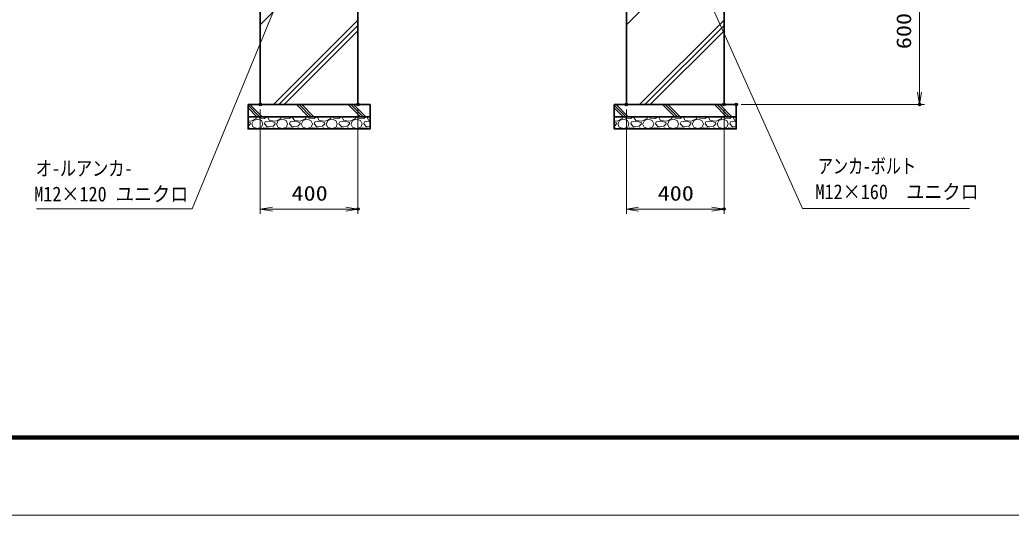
# Model space of a CAD drawing. Units: millimetres at full size. Extents: x -5940 to 5940, y -4200 to 4200.
# Drawn here: x -3709 to 353, y -4200 to -2170 of the extents above; entities that cross this region are included whole.
import ezdxf
from ezdxf.enums import TextEntityAlignment as Align

# ---------------------------------------------------------------- set-up
doc = ezdxf.new("R2010")
doc.units = ezdxf.units.MM
doc.header["$LTSCALE"] = 20
doc.header["$PDMODE"] = 32
doc.header["$PDSIZE"] = 10
for name, color, linetype, lineweight in [('0-0_D-TTL', 7, 'Continuous', 18), ('0-3_外形線', 7, 'Continuous', 35), ('0-4_寸法線', 4, 'Continuous', 18), ('0-5_0', 7, 'Continuous', 18), ('1-0_ハッチング', 253, 'Continuous', 13)]:
    doc.layers.add(name, color=color, linetype=linetype, lineweight=lineweight)
doc.layers.add('0-6_Defpoints', color=7, linetype='Continuous')
doc.styles.add('ＭＳ ゴシック', font='')
doc.styles.get('ＭＳ ゴシック').set_extended_font_data('MS Gothic')

# ---------------------------------------------------------------- blocks, each defined once
blk = doc.blocks.new('S34')
at = {"layer": '0-4_寸法線'}
for points in [[(-14397327.7, 54417615.6), (-14384565.1, 54417615.6), (-14376639.2, 54436941.1), (-14376259.8, 54437866.3)], [(-14376485, 54436877.9), (-14376259.8, 54437866.3), (-14376793.4, 54437004.4)]]:
    blk.add_lwpolyline(points, dxfattribs=at)
at = {"layer": '0-4_寸法線', "color": 254, "style": 'ＭＳ ゴシック'}
for s, width, p in [('オ-ルアンカ-', 0.8, (-14397396.8, 54419955)), ('M12×120 ユニクロ', 0.9, (-14397519.7, 54417855))]:
    blk.add_text(s, height=1212, dxfattribs=dict(at, width=width)).set_placement(p, align=Align.BOTTOM_LEFT)
blk = doc.blocks.new('_Open')
at = {"layer": '0-5_0'}
blk.add_line((-20, 3.333), (0, 0), dxfattribs=at)
blk.add_lwpolyline([(-20, -3.333), (0, 0), (-20, 0)], dxfattribs=at)
blk = doc.blocks.new('S44')
at = {"layer": '0-4_寸法線'}
for points in [[(-14320890.9, 54417641.3), (-14334573.3, 54417641.3), (-14342935.2, 54436315.5), (-14343343.8, 54437228.2)], [(-14342783, 54436383.7), (-14343343.8, 54437228.2), (-14343087.3, 54436247.4)]]:
    blk.add_lwpolyline(points, dxfattribs=at)
at = {"layer": '0-4_寸法線', "color": 254, "style": 'ＭＳ ゴシック'}
for s, width, p in [('アンカ-ボルト', 0.75, (-14333313.3, 54420138.1)), ('M12×160\u3000ユニクロ', 0.9, (-14333505.3, 54418038.1))]:
    blk.add_text(s, height=1212, dxfattribs=dict(at, width=width)).set_placement(p, align=Align.BOTTOM_LEFT)

msp = doc.modelspace()

# ---------------------------------------------------------------- linework, layer by layer
at = {"layer": '0-0_D-TTL'}
for points in [[(-5940, -4200), (5940, -4200), (5940, 4200), (-5940, 4200)], [(-5558.14, 3889.71), (5558.14, 3889.71), (5558.14, -3888.86), (-5558.14, -3888.86)], [(-5554.61, 3886.18), (5554.61, 3886.18), (5554.61, -3885.32), (-5554.61, -3885.32)], [(-5551.07, 3882.64), (5551.07, 3882.64), (5551.07, -3881.79), (-5551.07, -3881.79)], [(-5547.54, 3879.11), (5547.54, 3879.11), (5547.54, -3878.25), (-5547.54, -3878.25)], [(-5544, 3875.57), (5544, 3875.57), (5544, -3874.71), (-5544, -3874.71)]]:
    msp.add_lwpolyline(points, close=True, dxfattribs=at)
at = {"layer": '0-3_外形線'}
for points in [[(-2723.52, -1917.03), (-2323.52, -1917.03), (-2323.52, -2517.03), (-2723.52, -2517.03)], [(-1223.52, -1917.03), (-823.52, -1917.03), (-823.52, -2517.03), (-1223.52, -2517.03)], [(-2773.52, -2517.03), (-2273.52, -2517.03), (-2273.52, -2567.03), (-2773.52, -2567.03)], [(-1273.52, -2517.03), (-773.52, -2517.03), (-773.52, -2567.03), (-1273.52, -2567.03)], [(-2273.52, -2567.03), (-2773.52, -2567.03), (-2773.52, -2617.03), (-2273.52, -2617.03)], [(-773.52, -2567.03), (-1273.52, -2567.03), (-1273.52, -2617.03), (-773.52, -2617.03)]]:
    msp.add_lwpolyline(points, close=True, dxfattribs=at)
at = {"layer": '0-4_寸法線'}
for p, q in [((-22.43, -1917.03), (-22.43, -2517.03)), ((-753.52, -2517.03), (-2.43, -2517.03)), ((-2723.52, -2537.03), (-2723.52, -2965.63)), ((-2323.52, -2537.03), (-2323.52, -2965.63)), ((-1223.52, -2537.03), (-1223.52, -2965.63)), ((-823.52, -2537.03), (-823.52, -2965.63)), ((-2723.52, -2945.63), (-2323.52, -2945.63)), ((-1223.52, -2945.63), (-823.52, -2945.63))]:
    msp.add_line(p, q, dxfattribs=at)
at = {"layer": '0-6_Defpoints'}
for p in [(-2723.52, -2517.03), (-2323.52, -2517.03), (-1223.52, -2517.03), (-823.52, -2517.03), (-773.52, -2517.03), (-22.43, -2517.03), (-2323.52, -2945.63), (-823.52, -2945.63)]:
    msp.add_point(p, dxfattribs=at)
at = {"layer": '1-0_ハッチング'}
for p, q in [((-2723.52, -2190.51), (-2450.05, -1917.03)), ((-1223.52, -2190.51), (-950.05, -1917.03)), ((-2669.28, -2517.03), (-2323.52, -2171.27)), ((-2647.53, -2517.03), (-2323.52, -2193.02)), ((-1169.28, -2517.03), (-823.52, -2171.27)), ((-1147.53, -2517.03), (-823.52, -2193.02)), ((-2625.78, -2517.03), (-2323.52, -2214.77)), ((-1125.78, -2517.03), (-823.52, -2214.77)), ((-2715.7, -2567.03), (-2765.7, -2517.03)), ((-2525.32, -2567.03), (-2575.32, -2517.03)), ((-2514.44, -2567.03), (-2564.44, -2517.03)), ((-2503.57, -2567.03), (-2553.57, -2517.03)), ((-2313.19, -2567.03), (-2363.19, -2517.03)), ((-2302.31, -2567.03), (-2352.31, -2517.03)), ((-2291.44, -2567.03), (-2341.44, -2517.03)), ((-1215.7, -2567.03), (-1265.7, -2517.03)), ((-1025.32, -2567.03), (-1075.32, -2517.03)), ((-1014.44, -2567.03), (-1064.44, -2517.03)), ((-1003.57, -2567.03), (-1053.57, -2517.03)), ((-813.19, -2567.03), (-863.19, -2517.03)), ((-802.31, -2567.03), (-852.31, -2517.03)), ((-791.44, -2567.03), (-841.44, -2517.03)), ((-2726.58, -2567.03), (-2773.52, -2520.08)), ((-2737.45, -2567.03), (-2773.52, -2530.96)), ((-1226.58, -2567.03), (-1273.52, -2520.08)), ((-1237.45, -2567.03), (-1273.52, -2530.96)), ((-2761.79, -2584.97), (-2773.52, -2584.03)), ((-2764.84, -2591.06), (-2773.52, -2588.89)), ((-2763.82, -2596.14), (-2772.96, -2606.3)), ((-2763.82, -2596.14), (-2764.84, -2591.06)), ((-2740.45, -2573.79), (-2761.79, -2584.97)), ((-2758.74, -2596.14), (-2752.64, -2610.37)), ((-2757.72, -2596.14), (-2751.63, -2581.92)), ((-2751.63, -2581.92), (-2735.37, -2576.84)), ((-2738.52, -2567.03), (-2740.45, -2573.79)), ((-2735.37, -2576.84), (-2719.12, -2582.94)), ((-2729.66, -2567.03), (-2727.24, -2572.78)), ((-2727.24, -2572.78), (-2705.91, -2573.79)), ((-2719.12, -2582.94), (-2713.02, -2596.14)), ((-2718.1, -2610.37), (-2713.02, -2596.14)), ((-2705.91, -2573.79), (-2697.16, -2567.03)), ((-2705.91, -2596.14), (-2702.86, -2588.02)), ((-2694.73, -2608.34), (-2705.91, -2596.14)), ((-2683.56, -2585.98), (-2702.86, -2588.02)), ((-2692.7, -2570.74), (-2689.36, -2567.03)), ((-2685.59, -2582.94), (-2692.7, -2570.74)), ((-2660.19, -2584.97), (-2685.59, -2582.94)), ((-2663.24, -2591.06), (-2683.56, -2585.98)), ((-2662.22, -2596.14), (-2671.36, -2606.3)), ((-2662.22, -2596.14), (-2663.24, -2591.06)), ((-2638.85, -2573.79), (-2660.19, -2584.97)), ((-2657.14, -2596.14), (-2651.04, -2610.37)), ((-2656.12, -2596.14), (-2650.03, -2581.92)), ((-2650.03, -2581.92), (-2633.77, -2576.84)), ((-2636.92, -2567.03), (-2638.85, -2573.79)), ((-2633.77, -2576.84), (-2617.52, -2582.94)), ((-2628.06, -2567.03), (-2625.64, -2572.78)), ((-2625.64, -2572.78), (-2604.31, -2573.79)), ((-2617.52, -2582.94), (-2611.42, -2596.14)), ((-2616.5, -2610.37), (-2611.42, -2596.14)), ((-2604.31, -2573.79), (-2595.56, -2567.03)), ((-2604.31, -2596.14), (-2601.26, -2588.02)), ((-2593.13, -2608.34), (-2604.31, -2596.14)), ((-2581.96, -2585.98), (-2601.26, -2588.02)), ((-2591.1, -2570.74), (-2587.76, -2567.03)), ((-2583.99, -2582.94), (-2591.1, -2570.74)), ((-2558.59, -2584.97), (-2583.99, -2582.94)), ((-2561.64, -2591.06), (-2581.96, -2585.98)), ((-2560.62, -2596.14), (-2569.76, -2606.3)), ((-2560.62, -2596.14), (-2561.64, -2591.06)), ((-2537.25, -2573.79), (-2558.59, -2584.97)), ((-2555.54, -2596.14), (-2549.44, -2610.37)), ((-2554.52, -2596.14), (-2548.43, -2581.92)), ((-2548.43, -2581.92), (-2532.17, -2576.84)), ((-2535.32, -2567.03), (-2537.25, -2573.79)), ((-2532.17, -2576.84), (-2515.92, -2582.94)), ((-2526.46, -2567.03), (-2524.04, -2572.78)), ((-2524.04, -2572.78), (-2502.71, -2573.79)), ((-2515.92, -2582.94), (-2509.82, -2596.14)), ((-2514.9, -2610.37), (-2509.82, -2596.14)), ((-2502.71, -2573.79), (-2493.96, -2567.03)), ((-2502.71, -2596.14), (-2499.66, -2588.02)), ((-2491.53, -2608.34), (-2502.71, -2596.14)), ((-2480.36, -2585.98), (-2499.66, -2588.02)), ((-2489.5, -2570.74), (-2486.16, -2567.03)), ((-2482.39, -2582.94), (-2489.5, -2570.74)), ((-2456.99, -2584.97), (-2482.39, -2582.94)), ((-2460.04, -2591.06), (-2480.36, -2585.98)), ((-2459.02, -2596.14), (-2468.16, -2606.3)), ((-2459.02, -2596.14), (-2460.04, -2591.06)), ((-2435.65, -2573.79), (-2456.99, -2584.97)), ((-2453.94, -2596.14), (-2447.84, -2610.37)), ((-2452.92, -2596.14), (-2446.83, -2581.92)), ((-2446.83, -2581.92), (-2430.57, -2576.84)), ((-2433.72, -2567.03), (-2435.65, -2573.79)), ((-2430.57, -2576.84), (-2414.32, -2582.94)), ((-2424.86, -2567.03), (-2422.44, -2572.78)), ((-2422.44, -2572.78), (-2401.11, -2573.79)), ((-2414.32, -2582.94), (-2408.22, -2596.14)), ((-2413.3, -2610.37), (-2408.22, -2596.14)), ((-2401.11, -2573.79), (-2392.36, -2567.03)), ((-2401.11, -2596.14), (-2398.06, -2588.02)), ((-2389.93, -2608.34), (-2401.11, -2596.14)), ((-2378.76, -2585.98), (-2398.06, -2588.02)), ((-2387.9, -2570.74), (-2384.56, -2567.03)), ((-2380.79, -2582.94), (-2387.9, -2570.74)), ((-2355.39, -2584.97), (-2380.79, -2582.94)), ((-2358.44, -2591.06), (-2378.76, -2585.98)), ((-2357.42, -2596.14), (-2366.56, -2606.3)), ((-2357.42, -2596.14), (-2358.44, -2591.06)), ((-2334.05, -2573.79), (-2355.39, -2584.97)), ((-2352.34, -2596.14), (-2346.24, -2610.37)), ((-2351.32, -2596.14), (-2345.23, -2581.92)), ((-2345.23, -2581.92), (-2328.97, -2576.84)), ((-2332.12, -2567.03), (-2334.05, -2573.79)), ((-2328.97, -2576.84), (-2312.72, -2582.94)), ((-2323.26, -2567.03), (-2320.84, -2572.78)), ((-2320.84, -2572.78), (-2299.51, -2573.79)), ((-2312.72, -2582.94), (-2306.62, -2596.14)), ((-2311.7, -2610.37), (-2306.62, -2596.14)), ((-2299.51, -2573.79), (-2290.76, -2567.03)), ((-2299.51, -2596.14), (-2296.46, -2588.02)), ((-2288.33, -2608.34), (-2299.51, -2596.14)), ((-2277.16, -2585.98), (-2296.46, -2588.02)), ((-2286.3, -2570.74), (-2282.96, -2567.03)), ((-2279.19, -2582.94), (-2286.3, -2570.74)), ((-2273.52, -2583.39), (-2279.19, -2582.94)), ((-2273.52, -2586.89), (-2277.16, -2585.98)), ((-1261.79, -2584.97), (-1273.52, -2584.03)), ((-1264.84, -2591.06), (-1273.52, -2588.89)), ((-1263.82, -2596.14), (-1272.96, -2606.3)), ((-1263.82, -2596.14), (-1264.84, -2591.06)), ((-1240.45, -2573.79), (-1261.79, -2584.97)), ((-1258.74, -2596.14), (-1252.64, -2610.37)), ((-1257.72, -2596.14), (-1251.63, -2581.92)), ((-1251.63, -2581.92), (-1235.37, -2576.84)), ((-1238.52, -2567.03), (-1240.45, -2573.79)), ((-1235.37, -2576.84), (-1219.12, -2582.94)), ((-1229.66, -2567.03), (-1227.24, -2572.78)), ((-1227.24, -2572.78), (-1205.91, -2573.79)), ((-1219.12, -2582.94), (-1213.02, -2596.14)), ((-1218.1, -2610.37), (-1213.02, -2596.14)), ((-1205.91, -2573.79), (-1197.16, -2567.03)), ((-1205.91, -2596.14), (-1202.86, -2588.02)), ((-1194.73, -2608.34), (-1205.91, -2596.14)), ((-1183.56, -2585.98), (-1202.86, -2588.02)), ((-1192.7, -2570.74), (-1189.36, -2567.03)), ((-1185.59, -2582.94), (-1192.7, -2570.74)), ((-1160.19, -2584.97), (-1185.59, -2582.94)), ((-1163.24, -2591.06), (-1183.56, -2585.98)), ((-1162.22, -2596.14), (-1171.36, -2606.3)), ((-1162.22, -2596.14), (-1163.24, -2591.06)), ((-1138.85, -2573.79), (-1160.19, -2584.97)), ((-1157.14, -2596.14), (-1151.04, -2610.37)), ((-1156.12, -2596.14), (-1150.03, -2581.92)), ((-1150.03, -2581.92), (-1133.77, -2576.84)), ((-1136.92, -2567.03), (-1138.85, -2573.79)), ((-1133.77, -2576.84), (-1117.52, -2582.94)), ((-1128.06, -2567.03), (-1125.64, -2572.78)), ((-1125.64, -2572.78), (-1104.31, -2573.79)), ((-1117.52, -2582.94), (-1111.42, -2596.14)), ((-1116.5, -2610.37), (-1111.42, -2596.14)), ((-1104.31, -2573.79), (-1095.56, -2567.03)), ((-1104.31, -2596.14), (-1101.26, -2588.02)), ((-1093.13, -2608.34), (-1104.31, -2596.14)), ((-1081.96, -2585.98), (-1101.26, -2588.02)), ((-1091.1, -2570.74), (-1087.76, -2567.03)), ((-1083.99, -2582.94), (-1091.1, -2570.74)), ((-1058.59, -2584.97), (-1083.99, -2582.94)), ((-1061.64, -2591.06), (-1081.96, -2585.98)), ((-1060.62, -2596.14), (-1069.76, -2606.3)), ((-1060.62, -2596.14), (-1061.64, -2591.06)), ((-1037.25, -2573.79), (-1058.59, -2584.97)), ((-1055.54, -2596.14), (-1049.44, -2610.37)), ((-1054.52, -2596.14), (-1048.43, -2581.92)), ((-1048.43, -2581.92), (-1032.17, -2576.84)), ((-1035.32, -2567.03), (-1037.25, -2573.79)), ((-1032.17, -2576.84), (-1015.92, -2582.94)), ((-1026.46, -2567.03), (-1024.04, -2572.78)), ((-1024.04, -2572.78), (-1002.71, -2573.79)), ((-1015.92, -2582.94), (-1009.82, -2596.14)), ((-1014.9, -2610.37), (-1009.82, -2596.14)), ((-1002.71, -2573.79), (-993.96, -2567.03)), ((-1002.71, -2596.14), (-999.66, -2588.02)), ((-991.53, -2608.34), (-1002.71, -2596.14)), ((-980.36, -2585.98), (-999.66, -2588.02)), ((-989.5, -2570.74), (-986.16, -2567.03)), ((-982.39, -2582.94), (-989.5, -2570.74)), ((-956.99, -2584.97), (-982.39, -2582.94)), ((-960.04, -2591.06), (-980.36, -2585.98)), ((-959.02, -2596.14), (-968.16, -2606.3)), ((-959.02, -2596.14), (-960.04, -2591.06)), ((-935.65, -2573.79), (-956.99, -2584.97)), ((-953.94, -2596.14), (-947.84, -2610.37)), ((-952.92, -2596.14), (-946.83, -2581.92)), ((-946.83, -2581.92), (-930.57, -2576.84)), ((-933.72, -2567.03), (-935.65, -2573.79)), ((-930.57, -2576.84), (-914.32, -2582.94)), ((-924.86, -2567.03), (-922.44, -2572.78)), ((-922.44, -2572.78), (-901.11, -2573.79)), ((-914.32, -2582.94), (-908.22, -2596.14)), ((-913.3, -2610.37), (-908.22, -2596.14)), ((-901.11, -2573.79), (-892.36, -2567.03)), ((-901.11, -2596.14), (-898.06, -2588.02)), ((-889.93, -2608.34), (-901.11, -2596.14)), ((-878.76, -2585.98), (-898.06, -2588.02)), ((-887.9, -2570.74), (-884.56, -2567.03)), ((-880.79, -2582.94), (-887.9, -2570.74)), ((-855.39, -2584.97), (-880.79, -2582.94)), ((-858.44, -2591.06), (-878.76, -2585.98)), ((-857.42, -2596.14), (-866.56, -2606.3)), ((-857.42, -2596.14), (-858.44, -2591.06)), ((-834.05, -2573.79), (-855.39, -2584.97)), ((-852.34, -2596.14), (-846.24, -2610.37)), ((-851.32, -2596.14), (-845.23, -2581.92)), ((-845.23, -2581.92), (-828.97, -2576.84)), ((-832.12, -2567.03), (-834.05, -2573.79)), ((-828.97, -2576.84), (-812.72, -2582.94)), ((-823.26, -2567.03), (-820.84, -2572.78)), ((-820.84, -2572.78), (-799.51, -2573.79)), ((-812.72, -2582.94), (-806.62, -2596.14)), ((-811.7, -2610.37), (-806.62, -2596.14)), ((-799.51, -2573.79), (-790.76, -2567.03)), ((-799.51, -2596.14), (-796.46, -2588.02)), ((-788.33, -2608.34), (-799.51, -2596.14)), ((-777.16, -2585.98), (-796.46, -2588.02)), ((-786.3, -2570.74), (-782.96, -2567.03)), ((-779.19, -2582.94), (-786.3, -2570.74)), ((-773.52, -2583.39), (-779.19, -2582.94)), ((-773.52, -2586.89), (-777.16, -2585.98)), ((-2772.96, -2606.3), (-2773.52, -2606.35)), ((-2770.93, -2612.4), (-2773.52, -2613.51)), ((-2758.74, -2616.46), (-2770.93, -2612.4)), ((-2759.68, -2617.03), (-2758.74, -2616.46)), ((-2752.64, -2610.37), (-2735.37, -2615.45)), ((-2735.37, -2615.45), (-2718.1, -2610.37)), ((-2710.99, -2612.4), (-2716.06, -2617.03)), ((-2686.6, -2614.43), (-2710.99, -2612.4)), ((-2671.36, -2606.3), (-2694.73, -2608.34)), ((-2685.02, -2617.03), (-2686.6, -2614.43)), ((-2669.33, -2612.4), (-2676.44, -2615.45)), ((-2676.44, -2615.45), (-2675.81, -2617.03)), ((-2657.14, -2616.46), (-2669.33, -2612.4)), ((-2658.08, -2617.03), (-2657.14, -2616.46)), ((-2651.04, -2610.37), (-2633.77, -2615.45)), ((-2633.77, -2615.45), (-2616.5, -2610.37)), ((-2609.39, -2612.4), (-2614.46, -2617.03)), ((-2585, -2614.43), (-2609.39, -2612.4)), ((-2569.76, -2606.3), (-2593.13, -2608.34)), ((-2583.42, -2617.03), (-2585, -2614.43)), ((-2567.73, -2612.4), (-2574.84, -2615.45)), ((-2574.84, -2615.45), (-2574.21, -2617.03)), ((-2555.54, -2616.46), (-2567.73, -2612.4)), ((-2556.48, -2617.03), (-2555.54, -2616.46)), ((-2549.44, -2610.37), (-2532.17, -2615.45)), ((-2532.17, -2615.45), (-2514.9, -2610.37)), ((-2507.79, -2612.4), (-2512.86, -2617.03)), ((-2483.4, -2614.43), (-2507.79, -2612.4)), ((-2468.16, -2606.3), (-2491.53, -2608.34)), ((-2481.82, -2617.03), (-2483.4, -2614.43)), ((-2466.13, -2612.4), (-2473.24, -2615.45)), ((-2473.24, -2615.45), (-2472.61, -2617.03)), ((-2453.94, -2616.46), (-2466.13, -2612.4)), ((-2454.88, -2617.03), (-2453.94, -2616.46)), ((-2447.84, -2610.37), (-2430.57, -2615.45)), ((-2430.57, -2615.45), (-2413.3, -2610.37)), ((-2406.19, -2612.4), (-2411.26, -2617.03)), ((-2381.8, -2614.43), (-2406.19, -2612.4)), ((-2366.56, -2606.3), (-2389.93, -2608.34)), ((-2380.22, -2617.03), (-2381.8, -2614.43)), ((-2364.53, -2612.4), (-2371.64, -2615.45)), ((-2371.64, -2615.45), (-2371.01, -2617.03)), ((-2352.34, -2616.46), (-2364.53, -2612.4)), ((-2353.28, -2617.03), (-2352.34, -2616.46)), ((-2346.24, -2610.37), (-2328.97, -2615.45)), ((-2328.97, -2615.45), (-2311.7, -2610.37)), ((-2304.59, -2612.4), (-2309.66, -2617.03)), ((-2280.2, -2614.43), (-2304.59, -2612.4)), ((-2273.52, -2607.05), (-2288.33, -2608.34)), ((-2278.62, -2617.03), (-2280.2, -2614.43)), ((-1272.96, -2606.3), (-1273.52, -2606.35)), ((-1270.93, -2612.4), (-1273.52, -2613.51)), ((-1258.74, -2616.46), (-1270.93, -2612.4)), ((-1259.68, -2617.03), (-1258.74, -2616.46)), ((-1252.64, -2610.37), (-1235.37, -2615.45)), ((-1235.37, -2615.45), (-1218.1, -2610.37)), ((-1210.99, -2612.4), (-1216.06, -2617.03)), ((-1186.6, -2614.43), (-1210.99, -2612.4)), ((-1171.36, -2606.3), (-1194.73, -2608.34)), ((-1185.02, -2617.03), (-1186.6, -2614.43)), ((-1169.33, -2612.4), (-1176.44, -2615.45)), ((-1176.44, -2615.45), (-1175.81, -2617.03)), ((-1157.14, -2616.46), (-1169.33, -2612.4)), ((-1158.08, -2617.03), (-1157.14, -2616.46)), ((-1151.04, -2610.37), (-1133.77, -2615.45)), ((-1133.77, -2615.45), (-1116.5, -2610.37)), ((-1109.39, -2612.4), (-1114.46, -2617.03)), ((-1085, -2614.43), (-1109.39, -2612.4)), ((-1069.76, -2606.3), (-1093.13, -2608.34)), ((-1083.42, -2617.03), (-1085, -2614.43)), ((-1067.73, -2612.4), (-1074.84, -2615.45)), ((-1074.84, -2615.45), (-1074.21, -2617.03)), ((-1055.54, -2616.46), (-1067.73, -2612.4)), ((-1056.48, -2617.03), (-1055.54, -2616.46)), ((-1049.44, -2610.37), (-1032.17, -2615.45)), ((-1032.17, -2615.45), (-1014.9, -2610.37)), ((-1007.79, -2612.4), (-1012.86, -2617.03)), ((-983.4, -2614.43), (-1007.79, -2612.4)), ((-968.16, -2606.3), (-991.53, -2608.34)), ((-981.82, -2617.03), (-983.4, -2614.43)), ((-966.13, -2612.4), (-973.24, -2615.45)), ((-973.24, -2615.45), (-972.61, -2617.03)), ((-953.94, -2616.46), (-966.13, -2612.4)), ((-954.88, -2617.03), (-953.94, -2616.46)), ((-947.84, -2610.37), (-930.57, -2615.45)), ((-930.57, -2615.45), (-913.3, -2610.37)), ((-906.19, -2612.4), (-911.26, -2617.03)), ((-881.8, -2614.43), (-906.19, -2612.4)), ((-866.56, -2606.3), (-889.93, -2608.34)), ((-880.22, -2617.03), (-881.8, -2614.43)), ((-864.53, -2612.4), (-871.64, -2615.45)), ((-871.64, -2615.45), (-871.01, -2617.03)), ((-852.34, -2616.46), (-864.53, -2612.4)), ((-853.28, -2617.03), (-852.34, -2616.46)), ((-846.24, -2610.37), (-828.97, -2615.45)), ((-828.97, -2615.45), (-811.7, -2610.37)), ((-804.59, -2612.4), (-809.66, -2617.03)), ((-780.2, -2614.43), (-804.59, -2612.4)), ((-773.52, -2607.05), (-788.33, -2608.34)), ((-778.62, -2617.03), (-780.2, -2614.43))]:
    msp.add_line(p, q, dxfattribs=at)

# ---------------------------------------------------------------- block references
at = {"layer": '0-4_寸法線'}
for name, p, xscale, yscale in [('S34', (716226.25, -2723824.98), 0.05, 0.05), ('S44', (716226.25, -2723824.98), 0.05, 0.05), ('_Open', (-2323.52, -2945.63), 2.5, 2.5), ('_Open', (-823.52, -2945.63), 2.5, 2.5)]:
    msp.add_blockref(name, p, dxfattribs=dict(at, xscale=xscale, yscale=yscale))
at = {"layer": '0-4_寸法線', "xscale": 2.5, "yscale": 2.5}
for p, rotation in [((-22.43, -2517.03), 270), ((-2723.52, -2945.63), 180), ((-1223.52, -2945.63), 180)]:
    msp.add_blockref('_Open', p, dxfattribs=dict(at, rotation=rotation))

# ---------------------------------------------------------------- texts
at = {"layer": '0-4_寸法線', "color": 254, "style": 'ＭＳ ゴシック', "width": 1.2}
msp.add_text('600', height=60.56, rotation=90, dxfattribs=at).set_placement((-38.78, -2290.23), align=Align.BOTTOM_LEFT)
for p in [(-2595.52, -2929.29), (-1095.52, -2929.29)]:
    msp.add_text('400', height=60.56, dxfattribs=at).set_placement(p, align=Align.BOTTOM_LEFT)

doc.saveas('drawing.dxf')
